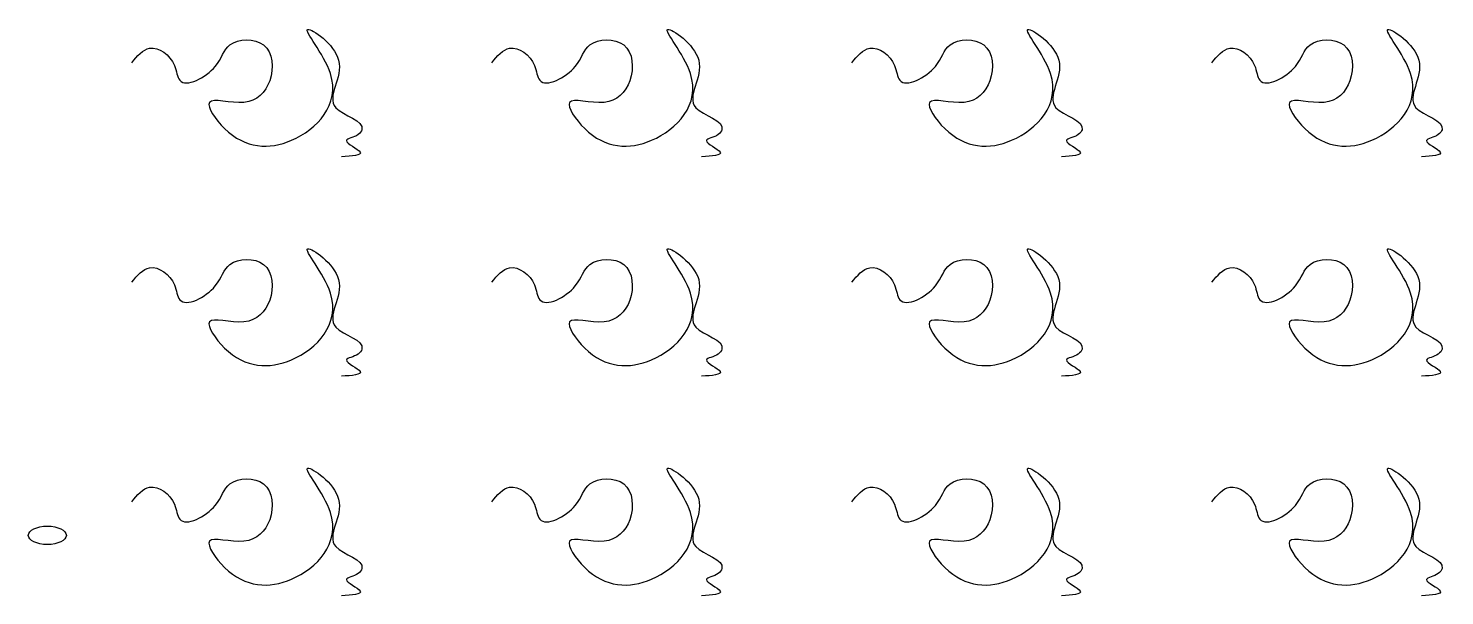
# Model space of a CAD drawing. Header units: millimetres. Extents: x 8406 to 86414, y 4371 to 35652.
import ezdxf

# ---------------------------------------------------------------- set-up
doc = ezdxf.new("R2010")
doc.units = ezdxf.units.MM

# ---------------------------------------------------------------- blocks, each defined once
blk = doc.blocks.new('elipse')
blk.add_ellipse((0, 0), major_axis=(1047, 0), ratio=0.48478)
blk = doc.blocks.new('spline')
blk.add_open_spline([(-1027, -2845), (-724, -2472), (-26, -1615), (1417, -2636), (1518, -4456), (3795, -3304), (4149, -1518), (6725, -1454), (6864, -3952), (5389, -5441), (2564, -4453), (4653, -7563), (8037, -7702), (11307, -4288), (7446, 44), (11513, -2744), (8968, -5419), (12013, -6058), (11406, -6944), (10278, -7073), (12193, -7916), (11096, -7986), (10527, -8023)], degree=3, knots=[0, 0, 0, 0, 1275.755092, 2936.462868, 3811.049954, 5913.529677, 7347.542724, 9203.109048, 11206.385455, 13059.462261, 14957.981517, 16623.999831, 20365.212866, 24617.697787, 27356.167269, 29761.183458, 32384.847915, 34262.130591, 34605.667988, 35327.883877, 36315.454391, 37378.026614, 37378.026614, 37378.026614, 37378.026614])
blk = doc.blocks.new('*U6')
blk.add_blockref('spline', (-5583, 3990))
blk = doc.blocks.new('*U7')
at = {"color": 0, "linetype": 'ByBlock', "lineweight": -2, "transparency": 16777216}
for p in [(0, 24198), (19830, 24198), (39661, 24198), (59491, 24198), (0, 12099), (19830, 12099), (39661, 12099), (59491, 12099), (0, 0), (19830, 0), (39661, 0), (59491, 0)]:
    blk.add_blockref('*U6', p, dxfattribs=at)

msp = doc.modelspace()

# ---------------------------------------------------------------- block references
for name, p in [('*U7', (20709, 8404)), ('elipse', (9453, 7698))]:
    msp.add_blockref(name, p)

doc.saveas('drawing.dxf')
